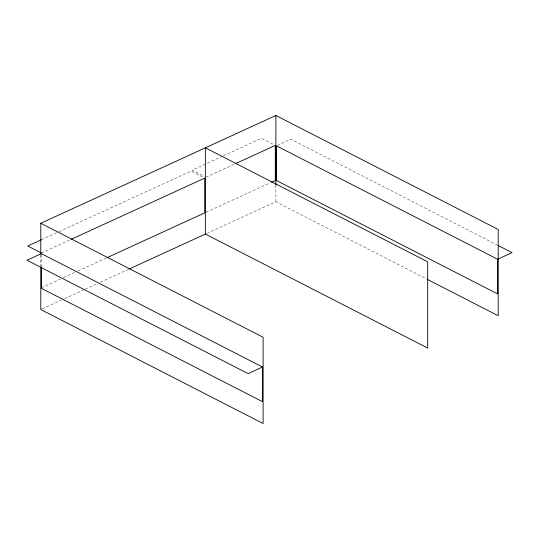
<?xml version="1.0" encoding="UTF-8"?>
<svg xmlns="http://www.w3.org/2000/svg" width="539" height="539" viewBox="0 0 539 539"><rect width="100%" height="100%" fill="white"/><g stroke="black" fill="none" stroke-linecap="round" stroke-linejoin="round"><path stroke-width="0.4" stroke-dasharray="2.69 2.02" d="M222.647 156.162L192.167 170.135L204.503 176.462M223.409 155.811L261.503 138.348L273.839 144.674M41.476 239.693L58.273 231.992M59.034 231.649L191.109 171.092L203.324 177.358M205.959 177.203L234.148 164.28M41.388 252.993L70.4 239.693M277.214 145.503L290.858 139.244L497.106 244.982M41.388 287.752L60.476 279M63.528 277.598L74.975 272.35M78.034 270.949L106.277 257.999M205.959 212.299L270.719 182.613M42.318 308.834L61.459 300.055M64.518 298.653L84.421 289.531M85.182 289.18L97.431 283.561M100.497 282.16L128.053 269.527M206.875 233.387L275.887 201.748L426.349 278.885M275.887 184.998L275.887 201.748M41.355 254.462L41.388 266.232M40.789 255.095L40.789 265.983"/><path stroke-width="0.81" d="M40.789 254.26L40.789 223.274L275.887 115.487L498.211 229.466L498.211 315.726L427.097 279.269M41.476 239.693L27.738 245.993L41.388 252.993M235.671 163.58L275.294 145.415L275.294 180.511L271.481 182.263M71.161 239.343L204.759 178.092L204.759 212.851L107.045 257.649M128.814 269.177L205.359 234.081L427.683 348.059L427.683 261.806L205.359 147.827L205.359 234.081M262.547 367.032L248.142 373.635L26.95 260.236L41.355 253.633L262.547 367.032L262.547 401.71L41.355 288.311L41.355 266.845M497.645 259.252L497.645 293.93L276.453 180.531L276.453 145.853L497.645 259.252L512.05 252.643L497.854 245.366M40.789 223.274L263.113 337.252L263.113 423.513L40.789 309.534L40.789 266.818M275.887 115.487L275.887 184.998"/></g></svg>
